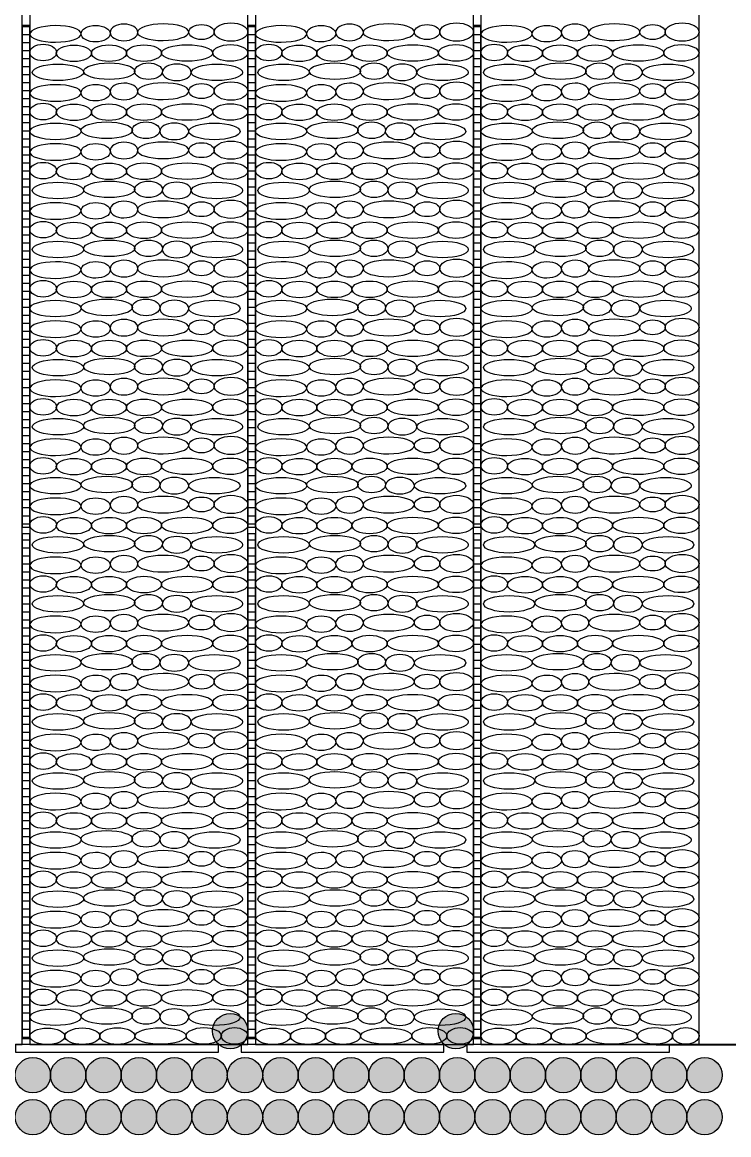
# Model space of a CAD drawing. Header units: inches. Extents: x 523 to 1492, y 69 to 539.
# Drawn here: x 644.3 to 649.89, y 267.58 to 276.39 of the extents above; entities that cross this region are included whole.
import ezdxf

# ---------------------------------------------------------------- set-up
doc = ezdxf.new("R2010")
doc.units = ezdxf.units.IN
doc.header["$MEASUREMENT"] = 0
doc.styles.get("Standard").update_dxf_attribs({"font": 'arial.ttf'})
doc.dimstyles.new('ISO-25', dxfattribs={"dimtxt": 2.5, "dimasz": 2.5, "dimexe": 1.25, "dimexo": 0, "dimtad": 1, "dimdec": 0, "dimtxsty": 'Standard', "dimcen": 2.5, "dimadec": 0, "dimazin": 0, "dimtfac": 1, "dimtdec": 0, "dimtmove": 0, "dimatfit": 3, "dimfxl": 0, "dimarcsym": 0})
pattern_1 = [(0, (44.6572, 0.01436), (1e-16, 0.3175), [])]
pattern_2 = [(0, (53.58904, 0.01436), (1e-16, 0.3175), [])]
pattern_3 = [(0, (62.52087, 0.01436), (1e-16, 0.3175), [])]

# ---------------------------------------------------------------- blocks, each defined once
blk = doc.blocks.new('S - 140')
at = {"linetype": 'ByBlock', "lineweight": 15}
h = blk.add_hatch(color=7, dxfattribs=at)
edge = h.paths.add_edge_path()
edge.add_arc((1417, -1396.7), 70, 0, 360)
at = {"color": 7, "linetype": 'ByBlock', "lineweight": 15}
blk.add_circle((1417, -1396.7), 70, dxfattribs=at)
blk = doc.blocks.new('Бут.полосы')
at = {"linetype": 'ByBlock', "lineweight": 15}
h = blk.add_hatch(dxfattribs=at)
h.set_pattern_fill('ANSI31', color=22, scale=0.1, angle=315, style=0)
h.set_pattern_definition(pattern_1)
h.paths.add_polyline_path([(1999.92, -4735.691), (1999.62, -4735.691), (1999.62, -4755.546), (1999.92, -4755.546)])
h = blk.add_hatch(dxfattribs=at)
h.set_pattern_fill('ANSI31', color=22, scale=0.1, angle=315, style=0)
h.set_pattern_definition(pattern_2)
h.paths.add_polyline_path([(2008.852, -4735.691), (2008.552, -4735.691), (2008.552, -4755.546), (2008.852, -4755.546)])
h = blk.add_hatch(dxfattribs=at)
h.set_pattern_fill('ANSI31', color=22, scale=0.1, angle=315, style=0)
h.set_pattern_definition(pattern_3)
h.paths.add_polyline_path([(2017.784, -4735.691), (2017.484, -4735.691), (2017.484, -4755.546), (2017.784, -4755.546)])
h = blk.add_hatch(dxfattribs=at)
h.set_pattern_fill('ANSI31', color=22, scale=0.1, angle=315, style=0)
h.set_pattern_definition(pattern_1)
h.paths.add_polyline_path([(1999.92, -4755.806), (1999.62, -4755.806), (1999.62, -4775.784), (1999.92, -4775.784)])
h = blk.add_hatch(dxfattribs=at)
h.set_pattern_fill('ANSI31', color=22, scale=0.1, angle=315, style=0)
h.set_pattern_definition(pattern_2)
h.paths.add_polyline_path([(2008.852, -4755.806), (2008.552, -4755.806), (2008.552, -4775.784), (2008.852, -4775.784)])
h = blk.add_hatch(dxfattribs=at)
h.set_pattern_fill('ANSI31', color=22, scale=0.1, angle=315, style=0)
h.set_pattern_definition(pattern_3)
h.paths.add_polyline_path([(2017.784, -4755.806), (2017.484, -4755.806), (2017.484, -4775.784), (2017.784, -4775.784)])
at = {"color": 7, "linetype": 'ByBlock', "lineweight": 15}
for points in [[(1990.988, -4776.027), (1999.62, -4776.027), (1999.62, -4691.934), (1990.988, -4691.934)], [(1999.92, -4776.027), (2008.552, -4776.027), (2008.552, -4691.934), (1999.92, -4691.934)], [(2008.852, -4776.027), (2017.484, -4776.027), (2017.484, -4691.934), (2008.852, -4691.934)], [(2017.784, -4776.027), (2026.416, -4776.027), (2026.416, -4691.934), (2017.784, -4691.934)]]:
    blk.add_lwpolyline(points, close=True, dxfattribs=at)
at = {"color": 22, "linetype": 'ByBlock', "lineweight": 15}
for points in [[(1999.92, -4735.691), (1999.62, -4735.691), (1999.62, -4755.546), (1999.92, -4755.546)], [(2008.852, -4735.691), (2008.552, -4735.691), (2008.552, -4755.546), (2008.852, -4755.546)], [(2017.784, -4735.691), (2017.484, -4735.691), (2017.484, -4755.546), (2017.784, -4755.546)], [(1999.92, -4755.806), (1999.62, -4755.806), (1999.62, -4775.784), (1999.92, -4775.784)], [(2008.852, -4755.806), (2008.552, -4755.806), (2008.552, -4775.784), (2008.852, -4775.784)], [(2017.784, -4755.806), (2017.484, -4755.806), (2017.484, -4775.784), (2017.784, -4775.784)], [(2007.385, -4776.327), (2007.385, -4776.027), (1999.358, -4776.027), (1999.358, -4776.327)], [(2016.317, -4776.327), (2016.317, -4776.027), (2008.29, -4776.027), (2008.29, -4776.327)], [(2025.249, -4776.327), (2025.249, -4776.027), (2017.221, -4776.027), (2017.221, -4776.327)]]:
    blk.add_lwpolyline(points, close=True, dxfattribs=at)
at = {"color": 253, "linetype": 'ByBlock', "lineweight": 15, "extrusion": (0, 0, -1)}
for centre, major_axis, ratio in [((2000.936, -4736.021), (-1.016, -0.005), 0.322367), ((2003.646, -4735.962), (-0.549, -0.003), 0.596748), ((2005.198, -4735.954), (-1.016, -0.005), 0.322367), ((2009.868, -4736.021), (-1.016, -0.005), 0.322367), ((2012.578, -4735.962), (-0.549, -0.003), 0.596748), ((2014.13, -4735.954), (-1.016, -0.005), 0.322367), ((2018.8, -4736.021), (-1.016, -0.005), 0.322367), ((2021.51, -4735.962), (-0.549, -0.003), 0.596748), ((2023.062, -4735.954), (-1.016, -0.005), 0.322367), ((2005.738, -4737.543), (-0.575, 0), 0.569135), ((2014.67, -4737.543), (-0.575, 0), 0.569135), ((2023.602, -4737.543), (-0.575, 0), 0.569135), ((2005.198, -4738.29), (-1.016, -0.005), 0.322367), ((2014.13, -4738.29), (-1.016, -0.005), 0.322367), ((2023.062, -4738.29), (-1.016, -0.005), 0.322367), ((2000.936, -4738.358), (-1.016, -0.005), 0.322367), ((2003.646, -4738.298), (-0.549, -0.003), 0.596748), ((2009.868, -4738.358), (-1.016, -0.005), 0.322367), ((2012.578, -4738.298), (-0.549, -0.003), 0.596748), ((2018.8, -4738.358), (-1.016, -0.005), 0.322367), ((2021.51, -4738.298), (-0.549, -0.003), 0.596748), ((2005.639, -4739.88), (-0.575, 0), 0.569135), ((2014.571, -4739.88), (-0.575, 0), 0.569135), ((2023.503, -4739.88), (-0.575, 0), 0.569135), ((2000.936, -4740.697), (-1.016, -0.005), 0.322367), ((2003.646, -4740.637), (-0.549, -0.003), 0.596748), ((2005.198, -4740.629), (-1.016, -0.005), 0.322367), ((2009.868, -4740.697), (-1.016, -0.005), 0.322367), ((2012.578, -4740.637), (-0.549, -0.003), 0.596748), ((2014.13, -4740.629), (-1.016, -0.005), 0.322367), ((2018.8, -4740.697), (-1.016, -0.005), 0.322367), ((2021.51, -4740.637), (-0.549, -0.003), 0.596748), ((2023.062, -4740.629), (-1.016, -0.005), 0.322367), ((2005.738, -4742.219), (-0.575, 0), 0.569135), ((2014.67, -4742.219), (-0.575, 0), 0.569135), ((2023.602, -4742.219), (-0.575, 0), 0.569135), ((2000.936, -4743.033), (-1.016, -0.005), 0.322367), ((2003.646, -4742.974), (-0.549, -0.003), 0.596748), ((2005.198, -4742.966), (-1.016, -0.005), 0.322367), ((2009.868, -4743.033), (-1.016, -0.005), 0.322367), ((2012.578, -4742.974), (-0.549, -0.003), 0.596748), ((2014.13, -4742.966), (-1.016, -0.005), 0.322367), ((2018.8, -4743.033), (-1.016, -0.005), 0.322367), ((2021.51, -4742.974), (-0.549, -0.003), 0.596748), ((2023.062, -4742.966), (-1.016, -0.005), 0.322367), ((2005.738, -4744.556), (-0.575, 0), 0.569135), ((2014.67, -4744.556), (-0.575, 0), 0.569135), ((2023.602, -4744.556), (-0.575, 0), 0.569135), ((2003.646, -4745.311), (-0.549, -0.003), 0.596748), ((2005.198, -4745.303), (-1.016, -0.005), 0.322367), ((2012.578, -4745.311), (-0.549, -0.003), 0.596748), ((2014.13, -4745.303), (-1.016, -0.005), 0.322367), ((2021.51, -4745.311), (-0.549, -0.003), 0.596748), ((2023.062, -4745.303), (-1.016, -0.005), 0.322367), ((2000.936, -4745.37), (-1.016, -0.005), 0.322367), ((2009.868, -4745.37), (-1.016, -0.005), 0.322367), ((2018.8, -4745.37), (-1.016, -0.005), 0.322367), ((2005.639, -4746.892), (-0.575, 0), 0.569135), ((2014.571, -4746.892), (-0.575, 0), 0.569135), ((2023.503, -4746.892), (-0.575, 0), 0.569135), ((2000.936, -4747.709), (-1.016, -0.005), 0.322367), ((2003.646, -4747.65), (-0.549, -0.003), 0.596748), ((2005.198, -4747.642), (-1.016, -0.005), 0.322367), ((2009.868, -4747.709), (-1.016, -0.005), 0.322367), ((2012.578, -4747.65), (-0.549, -0.003), 0.596748), ((2014.13, -4747.642), (-1.016, -0.005), 0.322367), ((2018.8, -4747.709), (-1.016, -0.005), 0.322367), ((2021.51, -4747.65), (-0.549, -0.003), 0.596748), ((2023.062, -4747.642), (-1.016, -0.005), 0.322367), ((2005.738, -4749.231), (-0.575, 0), 0.569135), ((2014.67, -4749.231), (-0.575, 0), 0.569135), ((2023.602, -4749.231), (-0.575, 0), 0.569135), ((2000.936, -4750.046), (-1.016, -0.005), 0.322367), ((2003.646, -4749.986), (-0.549, -0.003), 0.596748), ((2005.198, -4749.978), (-1.016, -0.005), 0.322367), ((2009.868, -4750.046), (-1.016, -0.005), 0.322367), ((2012.578, -4749.986), (-0.549, -0.003), 0.596748), ((2014.13, -4749.978), (-1.016, -0.005), 0.322367), ((2018.8, -4750.046), (-1.016, -0.005), 0.322367), ((2021.51, -4749.986), (-0.549, -0.003), 0.596748), ((2023.062, -4749.978), (-1.016, -0.005), 0.322367), ((2005.738, -4751.568), (-0.575, 0), 0.569135), ((2014.67, -4751.568), (-0.575, 0), 0.569135), ((2023.602, -4751.568), (-0.575, 0), 0.569135), ((2000.936, -4752.382), (-1.016, -0.005), 0.322367), ((2003.646, -4752.323), (-0.549, -0.003), 0.596748), ((2005.198, -4752.315), (-1.016, -0.005), 0.322367), ((2009.868, -4752.382), (-1.016, -0.005), 0.322367), ((2012.578, -4752.323), (-0.549, -0.003), 0.596748), ((2014.13, -4752.315), (-1.016, -0.005), 0.322367), ((2018.8, -4752.382), (-1.016, -0.005), 0.322367), ((2021.51, -4752.323), (-0.549, -0.003), 0.596748), ((2023.062, -4752.315), (-1.016, -0.005), 0.322367), ((2005.639, -4753.905), (-0.575, 0), 0.569135), ((2014.571, -4753.905), (-0.575, 0), 0.569135), ((2023.503, -4753.905), (-0.575, 0), 0.569135), ((2000.936, -4754.721), (-1.016, -0.005), 0.322367), ((2003.646, -4754.662), (-0.549, -0.003), 0.596748), ((2005.198, -4754.654), (-1.016, -0.005), 0.322367), ((2009.868, -4754.721), (-1.016, -0.005), 0.322367), ((2012.578, -4754.662), (-0.549, -0.003), 0.596748), ((2014.13, -4754.654), (-1.016, -0.005), 0.322367), ((2018.8, -4754.721), (-1.016, -0.005), 0.322367), ((2021.51, -4754.662), (-0.549, -0.003), 0.596748), ((2023.062, -4754.654), (-1.016, -0.005), 0.322367), ((2005.738, -4756.244), (-0.575, 0), 0.569135), ((2014.67, -4756.244), (-0.575, 0), 0.569135), ((2023.602, -4756.244), (-0.575, 0), 0.569135), ((2000.936, -4757.058), (-1.016, -0.005), 0.322367), ((2003.646, -4756.999), (-0.549, -0.003), 0.596748), ((2005.198, -4756.991), (-1.016, -0.005), 0.322367), ((2009.868, -4757.058), (-1.016, -0.005), 0.322367), ((2012.578, -4756.999), (-0.549, -0.003), 0.596748), ((2014.13, -4756.991), (-1.016, -0.005), 0.322367), ((2018.8, -4757.058), (-1.016, -0.005), 0.322367), ((2021.51, -4756.999), (-0.549, -0.003), 0.596748), ((2023.062, -4756.991), (-1.016, -0.005), 0.322367), ((2005.738, -4758.58), (-0.575, 0), 0.569135), ((2014.67, -4758.58), (-0.575, 0), 0.569135), ((2023.602, -4758.58), (-0.575, 0), 0.569135), ((2000.936, -4759.395), (-1.016, -0.005), 0.322367), ((2003.646, -4759.336), (-0.549, -0.003), 0.596748), ((2005.198, -4759.327), (-1.016, -0.005), 0.322367), ((2009.868, -4759.395), (-1.016, -0.005), 0.322367), ((2012.578, -4759.336), (-0.549, -0.003), 0.596748), ((2014.13, -4759.327), (-1.016, -0.005), 0.322367), ((2018.8, -4759.395), (-1.016, -0.005), 0.322367), ((2021.51, -4759.336), (-0.549, -0.003), 0.596748), ((2023.062, -4759.327), (-1.016, -0.005), 0.322367), ((2005.639, -4760.917), (-0.575, 0), 0.569135), ((2014.571, -4760.917), (-0.575, 0), 0.569135), ((2023.503, -4760.917), (-0.575, 0), 0.569135), ((2000.936, -4761.734), (-1.016, -0.005), 0.322367), ((2003.646, -4761.675), (-0.549, -0.003), 0.596748), ((2005.198, -4761.667), (-1.016, -0.005), 0.322367), ((2009.868, -4761.734), (-1.016, -0.005), 0.322367), ((2012.578, -4761.675), (-0.549, -0.003), 0.596748), ((2014.13, -4761.667), (-1.016, -0.005), 0.322367), ((2018.8, -4761.734), (-1.016, -0.005), 0.322367), ((2021.51, -4761.675), (-0.549, -0.003), 0.596748), ((2023.062, -4761.667), (-1.016, -0.005), 0.322367), ((2005.738, -4763.256), (-0.575, 0), 0.569135), ((2014.67, -4763.256), (-0.575, 0), 0.569135), ((2023.602, -4763.256), (-0.575, 0), 0.569135), ((2000.936, -4764.071), (-1.016, -0.005), 0.322367), ((2003.646, -4764.011), (-0.549, -0.003), 0.596748), ((2005.198, -4764.003), (-1.016, -0.005), 0.322367), ((2009.868, -4764.071), (-1.016, -0.005), 0.322367), ((2012.578, -4764.011), (-0.549, -0.003), 0.596748), ((2014.13, -4764.003), (-1.016, -0.005), 0.322367), ((2018.8, -4764.071), (-1.016, -0.005), 0.322367), ((2021.51, -4764.011), (-0.549, -0.003), 0.596748), ((2023.062, -4764.003), (-1.016, -0.005), 0.322367), ((2005.738, -4765.593), (-0.575, 0), 0.569135), ((2014.67, -4765.593), (-0.575, 0), 0.569135), ((2023.602, -4765.593), (-0.575, 0), 0.569135), ((2000.936, -4766.407), (-1.016, -0.005), 0.322367), ((2003.646, -4766.348), (-0.549, -0.003), 0.596748), ((2005.198, -4766.34), (-1.016, -0.005), 0.322367), ((2009.868, -4766.407), (-1.016, -0.005), 0.322367), ((2012.578, -4766.348), (-0.549, -0.003), 0.596748), ((2014.13, -4766.34), (-1.016, -0.005), 0.322367), ((2018.8, -4766.407), (-1.016, -0.005), 0.322367), ((2021.51, -4766.348), (-0.549, -0.003), 0.596748), ((2023.062, -4766.34), (-1.016, -0.005), 0.322367), ((2005.639, -4767.929), (-0.575, 0), 0.569135), ((2014.571, -4767.929), (-0.575, 0), 0.569135), ((2023.503, -4767.929), (-0.575, 0), 0.569135), ((2005.198, -4768.679), (-1.016, -0.005), 0.322367), ((2014.13, -4768.679), (-1.016, -0.005), 0.322367), ((2023.062, -4768.679), (-1.016, -0.005), 0.322367), ((2000.936, -4768.746), (-1.016, -0.005), 0.322367), ((2003.646, -4768.687), (-0.549, -0.003), 0.596748), ((2009.868, -4768.746), (-1.016, -0.005), 0.322367), ((2012.578, -4768.687), (-0.549, -0.003), 0.596748), ((2018.8, -4768.746), (-1.016, -0.005), 0.322367), ((2021.51, -4768.687), (-0.549, -0.003), 0.596748), ((2005.738, -4770.269), (-0.575, 0), 0.569135), ((2014.67, -4770.269), (-0.575, 0), 0.569135), ((2023.602, -4770.269), (-0.575, 0), 0.569135), ((2000.936, -4771.083), (-1.016, -0.005), 0.322367), ((2003.646, -4771.024), (-0.549, -0.003), 0.596748), ((2005.198, -4771.016), (-1.016, -0.005), 0.322367), ((2009.868, -4771.083), (-1.016, -0.005), 0.322367), ((2012.578, -4771.024), (-0.549, -0.003), 0.596748), ((2014.13, -4771.016), (-1.016, -0.005), 0.322367), ((2018.8, -4771.083), (-1.016, -0.005), 0.322367), ((2021.51, -4771.024), (-0.549, -0.003), 0.596748), ((2023.062, -4771.016), (-1.016, -0.005), 0.322367), ((2005.738, -4772.605), (-0.575, 0), 0.569135), ((2014.67, -4772.605), (-0.575, 0), 0.569135), ((2023.602, -4772.605), (-0.575, 0), 0.569135), ((2000.936, -4773.42), (-1.016, -0.005), 0.322367), ((2003.646, -4773.36), (-0.549, -0.003), 0.596748), ((2005.198, -4773.352), (-1.016, -0.005), 0.322367), ((2009.868, -4773.42), (-1.016, -0.005), 0.322367), ((2012.578, -4773.36), (-0.549, -0.003), 0.596748), ((2014.13, -4773.352), (-1.016, -0.005), 0.322367), ((2018.8, -4773.42), (-1.016, -0.005), 0.322367), ((2021.51, -4773.36), (-0.549, -0.003), 0.596748), ((2023.062, -4773.352), (-1.016, -0.005), 0.322367), ((2005.639, -4774.942), (-0.575, 0), 0.569135), ((2014.571, -4774.942), (-0.575, 0), 0.569135), ((2023.503, -4774.942), (-0.575, 0), 0.569135)]:
    blk.add_ellipse(centre, major_axis=major_axis, ratio=ratio, dxfattribs=at)
at = {"color": 253, "linetype": 'ByBlock', "lineweight": 15}
for centre, major_axis, ratio in [((2002.527, -4736.013), (0.575, 0.003), 0.569135), ((2006.716, -4735.948), (-0.502, 0), 0.586261), ((2007.885, -4735.948), (-0.667, 0), 0.543772), ((2011.459, -4736.013), (0.575, 0.003), 0.569135), ((2015.648, -4735.948), (-0.502, 0), 0.586261), ((2016.817, -4735.948), (-0.667, 0), 0.543772), ((2020.391, -4736.013), (0.575, 0.003), 0.569135), ((2024.58, -4735.948), (-0.502, 0), 0.586261), ((2025.749, -4735.948), (-0.667, 0), 0.543772), ((2000.448, -4736.757), (-0.525, 0), 0.625314), ((2001.663, -4736.789), (0.694, 0), 0.47197), ((2003.051, -4736.785), (0.694, 0), 0.47197), ((2004.438, -4736.781), (0.694, 0), 0.47197), ((2006.148, -4736.778), (1.016, 0), 0.322367), ((2007.858, -4736.774), (0.694, 0), 0.47197), ((2009.379, -4736.757), (-0.525, 0), 0.625314), ((2010.595, -4736.789), (0.694, 0), 0.47197), ((2011.982, -4736.785), (0.694, 0), 0.47197), ((2013.37, -4736.781), (0.694, 0), 0.47197), ((2015.08, -4736.778), (1.016, 0), 0.322367), ((2016.79, -4736.774), (0.694, 0), 0.47197), ((2018.311, -4736.757), (-0.525, 0), 0.625314), ((2019.527, -4736.789), (0.694, 0), 0.47197), ((2020.914, -4736.785), (0.694, 0), 0.47197), ((2022.302, -4736.781), (0.694, 0), 0.47197), ((2024.012, -4736.778), (1.016, 0), 0.322367), ((2025.722, -4736.774), (0.694, 0), 0.47197), ((2001.035, -4737.543), (1.016, 0), 0.322367), ((2003.067, -4737.498), (1.016, 0), 0.322367), ((2004.619, -4737.498), (0.549, 0), 0.596748), ((2007.329, -4737.543), (1.016, 0), 0.322367), ((2009.967, -4737.543), (1.016, 0), 0.322367), ((2011.999, -4737.498), (1.016, 0), 0.322367), ((2013.55, -4737.498), (0.549, 0), 0.596748), ((2016.261, -4737.543), (1.016, 0), 0.322367), ((2018.899, -4737.543), (1.016, 0), 0.322367), ((2020.931, -4737.498), (1.016, 0), 0.322367), ((2022.482, -4737.498), (0.549, 0), 0.596748), ((2025.193, -4737.543), (1.016, 0), 0.322367), ((2007.885, -4738.284), (-0.667, 0), 0.543772), ((2016.817, -4738.284), (-0.667, 0), 0.543772), ((2025.749, -4738.284), (-0.667, 0), 0.543772), ((2002.527, -4738.349), (0.575, 0.003), 0.569135), ((2006.716, -4738.284), (-0.502, 0), 0.586261), ((2011.459, -4738.349), (0.575, 0.003), 0.569135), ((2015.648, -4738.284), (-0.502, 0), 0.586261), ((2020.391, -4738.349), (0.575, 0.003), 0.569135), ((2024.58, -4738.284), (-0.502, 0), 0.586261), ((2000.448, -4739.094), (-0.525, 0), 0.625314), ((2001.663, -4739.125), (0.694, 0), 0.47197), ((2003.051, -4739.121), (0.694, 0), 0.47197), ((2004.438, -4739.118), (0.694, 0), 0.47197), ((2006.148, -4739.114), (1.016, 0), 0.322367), ((2007.858, -4739.111), (0.694, 0), 0.47197), ((2009.379, -4739.094), (-0.525, 0), 0.625314), ((2010.595, -4739.125), (0.694, 0), 0.47197), ((2011.982, -4739.121), (0.694, 0), 0.47197), ((2013.37, -4739.118), (0.694, 0), 0.47197), ((2015.08, -4739.114), (1.016, 0), 0.322367), ((2016.79, -4739.111), (0.694, 0), 0.47197), ((2018.311, -4739.094), (-0.525, 0), 0.625314), ((2019.527, -4739.125), (0.694, 0), 0.47197), ((2020.914, -4739.121), (0.694, 0), 0.47197), ((2022.302, -4739.118), (0.694, 0), 0.47197), ((2024.012, -4739.114), (1.016, 0), 0.322367), ((2025.722, -4739.111), (0.694, 0), 0.47197), ((2000.936, -4739.88), (1.016, 0), 0.322367), ((2002.968, -4739.835), (1.016, 0), 0.322367), ((2004.52, -4739.835), (0.549, 0), 0.596748), ((2007.23, -4739.88), (1.016, 0), 0.322367), ((2009.868, -4739.88), (1.016, 0), 0.322367), ((2011.9, -4739.835), (1.016, 0), 0.322367), ((2013.452, -4739.835), (0.549, 0), 0.596748), ((2016.162, -4739.88), (1.016, 0), 0.322367), ((2018.8, -4739.88), (1.016, 0), 0.322367), ((2020.832, -4739.835), (1.016, 0), 0.322367), ((2022.384, -4739.835), (0.549, 0), 0.596748), ((2025.094, -4739.88), (1.016, 0), 0.322367), ((2002.527, -4740.688), (0.575, 0.003), 0.569135), ((2006.716, -4740.623), (-0.502, 0), 0.586261), ((2007.885, -4740.623), (-0.667, 0), 0.543772), ((2011.459, -4740.688), (0.575, 0.003), 0.569135), ((2015.648, -4740.623), (-0.502, 0), 0.586261), ((2016.817, -4740.623), (-0.667, 0), 0.543772), ((2020.391, -4740.688), (0.575, 0.003), 0.569135), ((2024.58, -4740.623), (-0.502, 0), 0.586261), ((2025.749, -4740.623), (-0.667, 0), 0.543772), ((2000.448, -4741.433), (-0.525, 0), 0.625314), ((2001.663, -4741.464), (0.694, 0), 0.47197), ((2003.051, -4741.461), (0.694, 0), 0.47197), ((2004.438, -4741.457), (0.694, 0), 0.47197), ((2006.148, -4741.454), (1.016, 0), 0.322367), ((2007.858, -4741.45), (0.694, 0), 0.47197), ((2009.379, -4741.433), (-0.525, 0), 0.625314), ((2010.595, -4741.464), (0.694, 0), 0.47197), ((2011.982, -4741.461), (0.694, 0), 0.47197), ((2013.37, -4741.457), (0.694, 0), 0.47197), ((2015.08, -4741.454), (1.016, 0), 0.322367), ((2016.79, -4741.45), (0.694, 0), 0.47197), ((2018.311, -4741.433), (-0.525, 0), 0.625314), ((2019.527, -4741.464), (0.694, 0), 0.47197), ((2020.914, -4741.461), (0.694, 0), 0.47197), ((2022.302, -4741.457), (0.694, 0), 0.47197), ((2024.012, -4741.454), (1.016, 0), 0.322367), ((2025.722, -4741.45), (0.694, 0), 0.47197), ((2001.035, -4742.219), (1.016, 0), 0.322367), ((2003.067, -4742.174), (1.016, 0), 0.322367), ((2004.619, -4742.174), (0.549, 0), 0.596748), ((2007.329, -4742.219), (1.016, 0), 0.322367), ((2009.967, -4742.219), (1.016, 0), 0.322367), ((2011.999, -4742.174), (1.016, 0), 0.322367), ((2013.55, -4742.174), (0.549, 0), 0.596748), ((2016.261, -4742.219), (1.016, 0), 0.322367), ((2018.899, -4742.219), (1.016, 0), 0.322367), ((2020.931, -4742.174), (1.016, 0), 0.322367), ((2022.482, -4742.174), (0.549, 0), 0.596748), ((2025.193, -4742.219), (1.016, 0), 0.322367), ((2002.527, -4743.025), (0.575, 0.003), 0.569135), ((2006.716, -4742.96), (-0.502, 0), 0.586261), ((2007.885, -4742.96), (-0.667, 0), 0.543772), ((2011.459, -4743.025), (0.575, 0.003), 0.569135), ((2015.648, -4742.96), (-0.502, 0), 0.586261), ((2016.817, -4742.96), (-0.667, 0), 0.543772), ((2020.391, -4743.025), (0.575, 0.003), 0.569135), ((2024.58, -4742.96), (-0.502, 0), 0.586261), ((2025.749, -4742.96), (-0.667, 0), 0.543772), ((2000.448, -4743.77), (-0.525, 0), 0.625314), ((2001.663, -4743.801), (0.694, 0), 0.47197), ((2003.051, -4743.797), (0.694, 0), 0.47197), ((2004.438, -4743.793), (0.694, 0), 0.47197), ((2006.148, -4743.79), (1.016, 0), 0.322367), ((2007.858, -4743.787), (0.694, 0), 0.47197), ((2009.379, -4743.77), (-0.525, 0), 0.625314), ((2010.595, -4743.801), (0.694, 0), 0.47197), ((2011.982, -4743.797), (0.694, 0), 0.47197), ((2013.37, -4743.793), (0.694, 0), 0.47197), ((2015.08, -4743.79), (1.016, 0), 0.322367), ((2016.79, -4743.787), (0.694, 0), 0.47197), ((2018.311, -4743.77), (-0.525, 0), 0.625314), ((2019.527, -4743.801), (0.694, 0), 0.47197), ((2020.914, -4743.797), (0.694, 0), 0.47197), ((2022.302, -4743.793), (0.694, 0), 0.47197), ((2024.012, -4743.79), (1.016, 0), 0.322367), ((2025.722, -4743.787), (0.694, 0), 0.47197), ((2001.035, -4744.556), (1.016, 0), 0.322367), ((2003.067, -4744.51), (1.016, 0), 0.322367), ((2004.619, -4744.51), (0.549, 0), 0.596748), ((2007.329, -4744.556), (1.016, 0), 0.322367), ((2009.967, -4744.556), (1.016, 0), 0.322367), ((2011.999, -4744.51), (1.016, 0), 0.322367), ((2013.55, -4744.51), (0.549, 0), 0.596748), ((2016.261, -4744.556), (1.016, 0), 0.322367), ((2018.899, -4744.556), (1.016, 0), 0.322367), ((2020.931, -4744.51), (1.016, 0), 0.322367), ((2022.482, -4744.51), (0.549, 0), 0.596748), ((2025.193, -4744.556), (1.016, 0), 0.322367), ((2006.716, -4745.297), (-0.502, 0), 0.586261), ((2007.885, -4745.297), (-0.667, 0), 0.543772), ((2015.648, -4745.297), (-0.502, 0), 0.586261), ((2016.817, -4745.297), (-0.667, 0), 0.543772), ((2024.58, -4745.297), (-0.502, 0), 0.586261), ((2025.749, -4745.297), (-0.667, 0), 0.543772), ((2002.527, -4745.362), (0.575, 0.003), 0.569135), ((2011.459, -4745.362), (0.575, 0.003), 0.569135), ((2020.391, -4745.362), (0.575, 0.003), 0.569135), ((2000.448, -4746.107), (-0.525, 0), 0.625314), ((2001.663, -4746.138), (0.694, 0), 0.47197), ((2003.051, -4746.134), (0.694, 0), 0.47197), ((2004.438, -4746.13), (0.694, 0), 0.47197), ((2006.148, -4746.127), (1.016, 0), 0.322367), ((2007.858, -4746.123), (0.694, 0), 0.47197), ((2009.379, -4746.107), (-0.525, 0), 0.625314), ((2010.595, -4746.138), (0.694, 0), 0.47197), ((2011.982, -4746.134), (0.694, 0), 0.47197), ((2013.37, -4746.13), (0.694, 0), 0.47197), ((2015.08, -4746.127), (1.016, 0), 0.322367), ((2016.79, -4746.123), (0.694, 0), 0.47197), ((2018.311, -4746.107), (-0.525, 0), 0.625314), ((2019.527, -4746.138), (0.694, 0), 0.47197), ((2020.914, -4746.134), (0.694, 0), 0.47197), ((2022.302, -4746.13), (0.694, 0), 0.47197), ((2024.012, -4746.127), (1.016, 0), 0.322367), ((2025.722, -4746.123), (0.694, 0), 0.47197), ((2000.936, -4746.892), (1.016, 0), 0.322367), ((2002.968, -4746.847), (1.016, 0), 0.322367), ((2004.52, -4746.847), (0.549, 0), 0.596748), ((2007.23, -4746.892), (1.016, 0), 0.322367), ((2009.868, -4746.892), (1.016, 0), 0.322367), ((2011.9, -4746.847), (1.016, 0), 0.322367), ((2013.452, -4746.847), (0.549, 0), 0.596748), ((2016.162, -4746.892), (1.016, 0), 0.322367), ((2018.8, -4746.892), (1.016, 0), 0.322367), ((2020.832, -4746.847), (1.016, 0), 0.322367), ((2022.384, -4746.847), (0.549, 0), 0.596748), ((2025.094, -4746.892), (1.016, 0), 0.322367), ((2002.527, -4747.701), (0.575, 0.003), 0.569135), ((2006.716, -4747.636), (-0.502, 0), 0.586261), ((2007.885, -4747.636), (-0.667, 0), 0.543772), ((2011.459, -4747.701), (0.575, 0.003), 0.569135), ((2015.648, -4747.636), (-0.502, 0), 0.586261), ((2016.817, -4747.636), (-0.667, 0), 0.543772), ((2020.391, -4747.701), (0.575, 0.003), 0.569135), ((2024.58, -4747.636), (-0.502, 0), 0.586261), ((2025.749, -4747.636), (-0.667, 0), 0.543772), ((2000.448, -4748.446), (-0.525, 0), 0.625314), ((2001.663, -4748.477), (0.694, 0), 0.47197), ((2003.051, -4748.473), (0.694, 0), 0.47197), ((2004.438, -4748.469), (0.694, 0), 0.47197), ((2006.148, -4748.466), (1.016, 0), 0.322367), ((2007.858, -4748.462), (0.694, 0), 0.47197), ((2009.379, -4748.446), (-0.525, 0), 0.625314), ((2010.595, -4748.477), (0.694, 0), 0.47197), ((2011.982, -4748.473), (0.694, 0), 0.47197), ((2013.37, -4748.469), (0.694, 0), 0.47197), ((2015.08, -4748.466), (1.016, 0), 0.322367), ((2016.79, -4748.462), (0.694, 0), 0.47197), ((2018.311, -4748.446), (-0.525, 0), 0.625314), ((2019.527, -4748.477), (0.694, 0), 0.47197), ((2020.914, -4748.473), (0.694, 0), 0.47197), ((2022.302, -4748.469), (0.694, 0), 0.47197), ((2024.012, -4748.466), (1.016, 0), 0.322367), ((2025.722, -4748.462), (0.694, 0), 0.47197), ((2001.035, -4749.231), (1.016, 0), 0.322367), ((2003.067, -4749.186), (1.016, 0), 0.322367), ((2004.619, -4749.186), (0.549, 0), 0.596748), ((2007.329, -4749.231), (1.016, 0), 0.322367), ((2009.967, -4749.231), (1.016, 0), 0.322367), ((2011.999, -4749.186), (1.016, 0), 0.322367), ((2013.55, -4749.186), (0.549, 0), 0.596748), ((2016.261, -4749.231), (1.016, 0), 0.322367), ((2018.899, -4749.231), (1.016, 0), 0.322367), ((2020.931, -4749.186), (1.016, 0), 0.322367), ((2022.482, -4749.186), (0.549, 0), 0.596748), ((2025.193, -4749.231), (1.016, 0), 0.322367), ((2002.527, -4750.037), (0.575, 0.003), 0.569135), ((2006.716, -4749.972), (-0.502, 0), 0.586261), ((2007.885, -4749.972), (-0.667, 0), 0.543772), ((2011.459, -4750.037), (0.575, 0.003), 0.569135), ((2015.648, -4749.972), (-0.502, 0), 0.586261), ((2016.817, -4749.972), (-0.667, 0), 0.543772), ((2020.391, -4750.037), (0.575, 0.003), 0.569135), ((2024.58, -4749.972), (-0.502, 0), 0.586261), ((2025.749, -4749.972), (-0.667, 0), 0.543772), ((2000.448, -4750.782), (-0.525, 0), 0.625314), ((2001.663, -4750.813), (0.694, 0), 0.47197), ((2003.051, -4750.81), (0.694, 0), 0.47197), ((2004.438, -4750.806), (0.694, 0), 0.47197), ((2006.148, -4750.803), (1.016, 0), 0.322367), ((2007.858, -4750.799), (0.694, 0), 0.47197), ((2009.379, -4750.782), (-0.525, 0), 0.625314), ((2010.595, -4750.813), (0.694, 0), 0.47197), ((2011.982, -4750.81), (0.694, 0), 0.47197), ((2013.37, -4750.806), (0.694, 0), 0.47197), ((2015.08, -4750.803), (1.016, 0), 0.322367), ((2016.79, -4750.799), (0.694, 0), 0.47197), ((2018.311, -4750.782), (-0.525, 0), 0.625314), ((2019.527, -4750.813), (0.694, 0), 0.47197), ((2020.914, -4750.81), (0.694, 0), 0.47197), ((2022.302, -4750.806), (0.694, 0), 0.47197), ((2024.012, -4750.803), (1.016, 0), 0.322367), ((2025.722, -4750.799), (0.694, 0), 0.47197), ((2001.035, -4751.568), (1.016, 0), 0.322367), ((2003.067, -4751.523), (1.016, 0), 0.322367), ((2004.619, -4751.523), (0.549, 0), 0.596748), ((2007.329, -4751.568), (1.016, 0), 0.322367), ((2009.967, -4751.568), (1.016, 0), 0.322367), ((2011.999, -4751.523), (1.016, 0), 0.322367), ((2013.55, -4751.523), (0.549, 0), 0.596748), ((2016.261, -4751.568), (1.016, 0), 0.322367), ((2018.899, -4751.568), (1.016, 0), 0.322367), ((2020.931, -4751.523), (1.016, 0), 0.322367), ((2022.482, -4751.523), (0.549, 0), 0.596748), ((2025.193, -4751.568), (1.016, 0), 0.322367), ((2002.527, -4752.374), (0.575, 0.003), 0.569135), ((2006.716, -4752.309), (-0.502, 0), 0.586261), ((2007.885, -4752.309), (-0.667, 0), 0.543772), ((2011.459, -4752.374), (0.575, 0.003), 0.569135), ((2015.648, -4752.309), (-0.502, 0), 0.586261), ((2016.817, -4752.309), (-0.667, 0), 0.543772), ((2020.391, -4752.374), (0.575, 0.003), 0.569135), ((2024.58, -4752.309), (-0.502, 0), 0.586261), ((2025.749, -4752.309), (-0.667, 0), 0.543772), ((2000.448, -4753.119), (-0.525, 0), 0.625314), ((2001.663, -4753.15), (0.694, 0), 0.47197), ((2003.051, -4753.146), (0.694, 0), 0.47197), ((2004.438, -4753.142), (0.694, 0), 0.47197), ((2006.148, -4753.139), (1.016, 0), 0.322367), ((2007.858, -4753.136), (0.694, 0), 0.47197), ((2009.379, -4753.119), (-0.525, 0), 0.625314), ((2010.595, -4753.15), (0.694, 0), 0.47197), ((2011.982, -4753.146), (0.694, 0), 0.47197), ((2013.37, -4753.142), (0.694, 0), 0.47197), ((2015.08, -4753.139), (1.016, 0), 0.322367), ((2016.79, -4753.136), (0.694, 0), 0.47197), ((2018.311, -4753.119), (-0.525, 0), 0.625314), ((2019.527, -4753.15), (0.694, 0), 0.47197), ((2020.914, -4753.146), (0.694, 0), 0.47197), ((2022.302, -4753.142), (0.694, 0), 0.47197), ((2024.012, -4753.139), (1.016, 0), 0.322367), ((2025.722, -4753.136), (0.694, 0), 0.47197), ((2000.936, -4753.905), (1.016, 0), 0.322367), ((2002.968, -4753.859), (1.016, 0), 0.322367), ((2004.52, -4753.859), (0.549, 0), 0.596748), ((2007.23, -4753.905), (1.016, 0), 0.322367), ((2009.868, -4753.905), (1.016, 0), 0.322367), ((2011.9, -4753.859), (1.016, 0), 0.322367), ((2013.452, -4753.859), (0.549, 0), 0.596748), ((2016.162, -4753.905), (1.016, 0), 0.322367), ((2018.8, -4753.905), (1.016, 0), 0.322367), ((2020.832, -4753.859), (1.016, 0), 0.322367), ((2022.384, -4753.859), (0.549, 0), 0.596748), ((2025.094, -4753.905), (1.016, 0), 0.322367), ((2002.527, -4754.713), (0.575, 0.003), 0.569135), ((2006.716, -4754.648), (-0.502, 0), 0.586261), ((2007.885, -4754.648), (-0.667, 0), 0.543772), ((2011.459, -4754.713), (0.575, 0.003), 0.569135), ((2015.648, -4754.648), (-0.502, 0), 0.586261), ((2016.817, -4754.648), (-0.667, 0), 0.543772), ((2020.391, -4754.713), (0.575, 0.003), 0.569135), ((2024.58, -4754.648), (-0.502, 0), 0.586261), ((2025.749, -4754.648), (-0.667, 0), 0.543772), ((2000.448, -4755.458), (-0.525, 0), 0.625314), ((2009.379, -4755.458), (-0.525, 0), 0.625314), ((2018.311, -4755.458), (-0.525, 0), 0.625314), ((2001.663, -4755.489), (0.694, 0), 0.47197), ((2003.051, -4755.485), (0.694, 0), 0.47197), ((2004.438, -4755.482), (0.694, 0), 0.47197), ((2006.148, -4755.478), (1.016, 0), 0.322367), ((2007.858, -4755.475), (0.694, 0), 0.47197), ((2010.595, -4755.489), (0.694, 0), 0.47197), ((2011.982, -4755.485), (0.694, 0), 0.47197), ((2013.37, -4755.482), (0.694, 0), 0.47197), ((2015.08, -4755.478), (1.016, 0), 0.322367), ((2016.79, -4755.475), (0.694, 0), 0.47197), ((2019.527, -4755.489), (0.694, 0), 0.47197), ((2020.914, -4755.485), (0.694, 0), 0.47197), ((2022.302, -4755.482), (0.694, 0), 0.47197), ((2024.012, -4755.478), (1.016, 0), 0.322367), ((2025.722, -4755.475), (0.694, 0), 0.47197), ((2001.035, -4756.244), (1.016, 0), 0.322367), ((2003.067, -4756.199), (1.016, 0), 0.322367), ((2004.619, -4756.199), (0.549, 0), 0.596748), ((2007.329, -4756.244), (1.016, 0), 0.322367), ((2009.967, -4756.244), (1.016, 0), 0.322367), ((2011.999, -4756.199), (1.016, 0), 0.322367), ((2013.55, -4756.199), (0.549, 0), 0.596748), ((2016.261, -4756.244), (1.016, 0), 0.322367), ((2018.899, -4756.244), (1.016, 0), 0.322367), ((2020.931, -4756.199), (1.016, 0), 0.322367), ((2022.482, -4756.199), (0.549, 0), 0.596748), ((2025.193, -4756.244), (1.016, 0), 0.322367), ((2002.527, -4757.05), (0.575, 0.003), 0.569135), ((2006.716, -4756.985), (-0.502, 0), 0.586261), ((2007.885, -4756.985), (-0.667, 0), 0.543772), ((2011.459, -4757.05), (0.575, 0.003), 0.569135), ((2015.648, -4756.985), (-0.502, 0), 0.586261), ((2016.817, -4756.985), (-0.667, 0), 0.543772), ((2020.391, -4757.05), (0.575, 0.003), 0.569135), ((2024.58, -4756.985), (-0.502, 0), 0.586261), ((2025.749, -4756.985), (-0.667, 0), 0.543772), ((2000.448, -4757.795), (-0.525, 0), 0.625314), ((2001.663, -4757.826), (0.694, 0), 0.47197), ((2003.051, -4757.822), (0.694, 0), 0.47197), ((2004.438, -4757.818), (0.694, 0), 0.47197), ((2006.148, -4757.815), (1.016, 0), 0.322367), ((2007.858, -4757.811), (0.694, 0), 0.47197), ((2009.379, -4757.795), (-0.525, 0), 0.625314), ((2010.595, -4757.826), (0.694, 0), 0.47197), ((2011.982, -4757.822), (0.694, 0), 0.47197), ((2013.37, -4757.818), (0.694, 0), 0.47197), ((2015.08, -4757.815), (1.016, 0), 0.322367), ((2016.79, -4757.811), (0.694, 0), 0.47197), ((2018.311, -4757.795), (-0.525, 0), 0.625314), ((2019.527, -4757.826), (0.694, 0), 0.47197), ((2020.914, -4757.822), (0.694, 0), 0.47197), ((2022.302, -4757.818), (0.694, 0), 0.47197), ((2024.012, -4757.815), (1.016, 0), 0.322367), ((2025.722, -4757.811), (0.694, 0), 0.47197), ((2003.067, -4758.535), (1.016, 0), 0.322367), ((2004.619, -4758.535), (0.549, 0), 0.596748), ((2011.999, -4758.535), (1.016, 0), 0.322367), ((2013.55, -4758.535), (0.549, 0), 0.596748), ((2020.931, -4758.535), (1.016, 0), 0.322367), ((2022.482, -4758.535), (0.549, 0), 0.596748), ((2001.035, -4758.58), (1.016, 0), 0.322367), ((2007.329, -4758.58), (1.016, 0), 0.322367), ((2009.967, -4758.58), (1.016, 0), 0.322367), ((2016.261, -4758.58), (1.016, 0), 0.322367), ((2018.899, -4758.58), (1.016, 0), 0.322367), ((2025.193, -4758.58), (1.016, 0), 0.322367), ((2002.527, -4759.387), (0.575, 0.003), 0.569135), ((2006.716, -4759.321), (-0.502, 0), 0.586261), ((2007.885, -4759.321), (-0.667, 0), 0.543772), ((2011.459, -4759.387), (0.575, 0.003), 0.569135), ((2015.648, -4759.321), (-0.502, 0), 0.586261), ((2016.817, -4759.321), (-0.667, 0), 0.543772), ((2020.391, -4759.387), (0.575, 0.003), 0.569135), ((2024.58, -4759.321), (-0.502, 0), 0.586261), ((2025.749, -4759.321), (-0.667, 0), 0.543772), ((2000.448, -4760.131), (-0.525, 0), 0.625314), ((2001.663, -4760.162), (0.694, 0), 0.47197), ((2003.051, -4760.159), (0.694, 0), 0.47197), ((2004.438, -4760.155), (0.694, 0), 0.47197), ((2006.148, -4760.152), (1.016, 0), 0.322367), ((2007.858, -4760.148), (0.694, 0), 0.47197), ((2009.379, -4760.131), (-0.525, 0), 0.625314), ((2010.595, -4760.162), (0.694, 0), 0.47197), ((2011.982, -4760.159), (0.694, 0), 0.47197), ((2013.37, -4760.155), (0.694, 0), 0.47197), ((2015.08, -4760.152), (1.016, 0), 0.322367), ((2016.79, -4760.148), (0.694, 0), 0.47197), ((2018.311, -4760.131), (-0.525, 0), 0.625314), ((2019.527, -4760.162), (0.694, 0), 0.47197), ((2020.914, -4760.159), (0.694, 0), 0.47197), ((2022.302, -4760.155), (0.694, 0), 0.47197), ((2024.012, -4760.152), (1.016, 0), 0.322367), ((2025.722, -4760.148), (0.694, 0), 0.47197), ((2000.936, -4760.917), (1.016, 0), 0.322367), ((2002.968, -4760.872), (1.016, 0), 0.322367), ((2004.52, -4760.872), (0.549, 0), 0.596748), ((2007.23, -4760.917), (1.016, 0), 0.322367), ((2009.868, -4760.917), (1.016, 0), 0.322367), ((2011.9, -4760.872), (1.016, 0), 0.322367), ((2013.452, -4760.872), (0.549, 0), 0.596748), ((2016.162, -4760.917), (1.016, 0), 0.322367), ((2018.8, -4760.917), (1.016, 0), 0.322367), ((2020.832, -4760.872), (1.016, 0), 0.322367), ((2022.384, -4760.872), (0.549, 0), 0.596748), ((2025.094, -4760.917), (1.016, 0), 0.322367), ((2007.885, -4761.661), (-0.667, 0), 0.543772), ((2016.817, -4761.661), (-0.667, 0), 0.543772), ((2025.749, -4761.661), (-0.667, 0), 0.543772), ((2002.527, -4761.726), (0.575, 0.003), 0.569135), ((2006.716, -4761.661), (-0.502, 0), 0.586261), ((2011.459, -4761.726), (0.575, 0.003), 0.569135), ((2015.648, -4761.661), (-0.502, 0), 0.586261), ((2020.391, -4761.726), (0.575, 0.003), 0.569135), ((2024.58, -4761.661), (-0.502, 0), 0.586261), ((2000.448, -4762.47), (-0.525, 0), 0.625314), ((2001.663, -4762.502), (0.694, 0), 0.47197), ((2003.051, -4762.498), (0.694, 0), 0.47197), ((2004.438, -4762.494), (0.694, 0), 0.47197), ((2006.148, -4762.491), (1.016, 0), 0.322367), ((2007.858, -4762.487), (0.694, 0), 0.47197), ((2009.379, -4762.47), (-0.525, 0), 0.625314), ((2010.595, -4762.502), (0.694, 0), 0.47197), ((2011.982, -4762.498), (0.694, 0), 0.47197), ((2013.37, -4762.494), (0.694, 0), 0.47197), ((2015.08, -4762.491), (1.016, 0), 0.322367), ((2016.79, -4762.487), (0.694, 0), 0.47197), ((2018.311, -4762.47), (-0.525, 0), 0.625314), ((2019.527, -4762.502), (0.694, 0), 0.47197), ((2020.914, -4762.498), (0.694, 0), 0.47197), ((2022.302, -4762.494), (0.694, 0), 0.47197), ((2024.012, -4762.491), (1.016, 0), 0.322367), ((2025.722, -4762.487), (0.694, 0), 0.47197), ((2001.035, -4763.256), (1.016, 0), 0.322367), ((2003.067, -4763.211), (1.016, 0), 0.322367), ((2004.619, -4763.211), (0.549, 0), 0.596748), ((2007.329, -4763.256), (1.016, 0), 0.322367), ((2009.967, -4763.256), (1.016, 0), 0.322367), ((2011.999, -4763.211), (1.016, 0), 0.322367), ((2013.55, -4763.211), (0.549, 0), 0.596748), ((2016.261, -4763.256), (1.016, 0), 0.322367), ((2018.899, -4763.256), (1.016, 0), 0.322367), ((2020.931, -4763.211), (1.016, 0), 0.322367), ((2022.482, -4763.211), (0.549, 0), 0.596748), ((2025.193, -4763.256), (1.016, 0), 0.322367), ((2002.527, -4764.062), (0.575, 0.003), 0.569135), ((2006.716, -4763.997), (-0.502, 0), 0.586261), ((2007.885, -4763.997), (-0.667, 0), 0.543772), ((2011.459, -4764.062), (0.575, 0.003), 0.569135), ((2015.648, -4763.997), (-0.502, 0), 0.586261), ((2016.817, -4763.997), (-0.667, 0), 0.543772), ((2020.391, -4764.062), (0.575, 0.003), 0.569135), ((2024.58, -4763.997), (-0.502, 0), 0.586261), ((2025.749, -4763.997), (-0.667, 0), 0.543772), ((2000.448, -4764.807), (-0.525, 0), 0.625314), ((2001.663, -4764.838), (0.694, 0), 0.47197), ((2003.051, -4764.834), (0.694, 0), 0.47197), ((2004.438, -4764.831), (0.694, 0), 0.47197), ((2006.148, -4764.828), (1.016, 0), 0.322367), ((2007.858, -4764.824), (0.694, 0), 0.47197), ((2009.379, -4764.807), (-0.525, 0), 0.625314), ((2010.595, -4764.838), (0.694, 0), 0.47197), ((2011.982, -4764.834), (0.694, 0), 0.47197), ((2013.37, -4764.831), (0.694, 0), 0.47197), ((2015.08, -4764.828), (1.016, 0), 0.322367), ((2016.79, -4764.824), (0.694, 0), 0.47197), ((2018.311, -4764.807), (-0.525, 0), 0.625314), ((2019.527, -4764.838), (0.694, 0), 0.47197), ((2020.914, -4764.834), (0.694, 0), 0.47197), ((2022.302, -4764.831), (0.694, 0), 0.47197), ((2024.012, -4764.828), (1.016, 0), 0.322367), ((2025.722, -4764.824), (0.694, 0), 0.47197), ((2001.035, -4765.593), (1.016, 0), 0.322367), ((2003.067, -4765.548), (1.016, 0), 0.322367), ((2004.619, -4765.548), (0.549, 0), 0.596748), ((2007.329, -4765.593), (1.016, 0), 0.322367), ((2009.967, -4765.593), (1.016, 0), 0.322367), ((2011.999, -4765.548), (1.016, 0), 0.322367), ((2013.55, -4765.548), (0.549, 0), 0.596748), ((2016.261, -4765.593), (1.016, 0), 0.322367), ((2018.899, -4765.593), (1.016, 0), 0.322367), ((2020.931, -4765.548), (1.016, 0), 0.322367), ((2022.482, -4765.548), (0.549, 0), 0.596748), ((2025.193, -4765.593), (1.016, 0), 0.322367), ((2002.527, -4766.399), (0.575, 0.003), 0.569135), ((2006.716, -4766.334), (-0.502, 0), 0.586261), ((2007.885, -4766.334), (-0.667, 0), 0.543772), ((2011.459, -4766.399), (0.575, 0.003), 0.569135), ((2015.648, -4766.334), (-0.502, 0), 0.586261), ((2016.817, -4766.334), (-0.667, 0), 0.543772), ((2020.391, -4766.399), (0.575, 0.003), 0.569135), ((2024.58, -4766.334), (-0.502, 0), 0.586261), ((2025.749, -4766.334), (-0.667, 0), 0.543772), ((2000.448, -4767.144), (-0.525, 0), 0.625314), ((2001.663, -4767.175), (0.694, 0), 0.47197), ((2003.051, -4767.171), (0.694, 0), 0.47197), ((2004.438, -4767.167), (0.694, 0), 0.47197), ((2006.148, -4767.164), (1.016, 0), 0.322367), ((2007.858, -4767.161), (0.694, 0), 0.47197), ((2009.379, -4767.144), (-0.525, 0), 0.625314), ((2010.595, -4767.175), (0.694, 0), 0.47197), ((2011.982, -4767.171), (0.694, 0), 0.47197), ((2013.37, -4767.167), (0.694, 0), 0.47197), ((2015.08, -4767.164), (1.016, 0), 0.322367), ((2016.79, -4767.161), (0.694, 0), 0.47197), ((2018.311, -4767.144), (-0.525, 0), 0.625314), ((2019.527, -4767.175), (0.694, 0), 0.47197), ((2020.914, -4767.171), (0.694, 0), 0.47197), ((2022.302, -4767.167), (0.694, 0), 0.47197), ((2024.012, -4767.164), (1.016, 0), 0.322367), ((2025.722, -4767.161), (0.694, 0), 0.47197), ((2000.936, -4767.929), (1.016, 0), 0.322367), ((2002.968, -4767.884), (1.016, 0), 0.322367), ((2004.52, -4767.884), (0.549, 0), 0.596748), ((2007.23, -4767.929), (1.016, 0), 0.322367), ((2009.868, -4767.929), (1.016, 0), 0.322367), ((2011.9, -4767.884), (1.016, 0), 0.322367), ((2013.452, -4767.884), (0.549, 0), 0.596748), ((2016.162, -4767.929), (1.016, 0), 0.322367), ((2018.8, -4767.929), (1.016, 0), 0.322367), ((2020.832, -4767.884), (1.016, 0), 0.322367), ((2022.384, -4767.884), (0.549, 0), 0.596748), ((2025.094, -4767.929), (1.016, 0), 0.322367), ((2007.885, -4768.673), (-0.667, 0), 0.543772), ((2016.817, -4768.673), (-0.667, 0), 0.543772), ((2025.749, -4768.673), (-0.667, 0), 0.543772), ((2002.527, -4768.738), (0.575, 0.003), 0.569135), ((2006.716, -4768.673), (-0.502, 0), 0.586261), ((2011.459, -4768.738), (0.575, 0.003), 0.569135), ((2015.648, -4768.673), (-0.502, 0), 0.586261), ((2020.391, -4768.738), (0.575, 0.003), 0.569135), ((2024.58, -4768.673), (-0.502, 0), 0.586261), ((2000.448, -4769.483), (-0.525, 0), 0.625314), ((2001.663, -4769.514), (0.694, 0), 0.47197), ((2003.051, -4769.51), (0.694, 0), 0.47197), ((2004.438, -4769.506), (0.694, 0), 0.47197), ((2006.148, -4769.503), (1.016, 0), 0.322367), ((2007.858, -4769.5), (0.694, 0), 0.47197), ((2009.379, -4769.483), (-0.525, 0), 0.625314), ((2010.595, -4769.514), (0.694, 0), 0.47197), ((2011.982, -4769.51), (0.694, 0), 0.47197), ((2013.37, -4769.506), (0.694, 0), 0.47197), ((2015.08, -4769.503), (1.016, 0), 0.322367), ((2016.79, -4769.5), (0.694, 0), 0.47197), ((2018.311, -4769.483), (-0.525, 0), 0.625314), ((2019.527, -4769.514), (0.694, 0), 0.47197), ((2020.914, -4769.51), (0.694, 0), 0.47197), ((2022.302, -4769.506), (0.694, 0), 0.47197), ((2024.012, -4769.503), (1.016, 0), 0.322367), ((2025.722, -4769.5), (0.694, 0), 0.47197), ((2001.035, -4770.269), (1.016, 0), 0.322367), ((2003.067, -4770.223), (1.016, 0), 0.322367), ((2004.619, -4770.223), (0.549, 0), 0.596748), ((2007.329, -4770.269), (1.016, 0), 0.322367), ((2009.967, -4770.269), (1.016, 0), 0.322367), ((2011.999, -4770.223), (1.016, 0), 0.322367), ((2013.55, -4770.223), (0.549, 0), 0.596748), ((2016.261, -4770.269), (1.016, 0), 0.322367), ((2018.899, -4770.269), (1.016, 0), 0.322367), ((2020.931, -4770.223), (1.016, 0), 0.322367), ((2022.482, -4770.223), (0.549, 0), 0.596748), ((2025.193, -4770.269), (1.016, 0), 0.322367), ((2002.527, -4771.075), (0.575, 0.003), 0.569135), ((2006.716, -4771.01), (-0.502, 0), 0.586261), ((2007.885, -4771.01), (-0.667, 0), 0.543772), ((2011.459, -4771.075), (0.575, 0.003), 0.569135), ((2015.648, -4771.01), (-0.502, 0), 0.586261), ((2016.817, -4771.01), (-0.667, 0), 0.543772), ((2020.391, -4771.075), (0.575, 0.003), 0.569135), ((2024.58, -4771.01), (-0.502, 0), 0.586261), ((2025.749, -4771.01), (-0.667, 0), 0.543772), ((2000.448, -4771.82), (-0.525, 0), 0.625314), ((2001.663, -4771.851), (0.694, 0), 0.47197), ((2003.051, -4771.847), (0.694, 0), 0.47197), ((2004.438, -4771.843), (0.694, 0), 0.47197), ((2006.148, -4771.84), (1.016, 0), 0.322367), ((2007.858, -4771.836), (0.694, 0), 0.47197), ((2009.379, -4771.82), (-0.525, 0), 0.625314), ((2010.595, -4771.851), (0.694, 0), 0.47197), ((2011.982, -4771.847), (0.694, 0), 0.47197), ((2013.37, -4771.843), (0.694, 0), 0.47197), ((2015.08, -4771.84), (1.016, 0), 0.322367), ((2016.79, -4771.836), (0.694, 0), 0.47197), ((2018.311, -4771.82), (-0.525, 0), 0.625314), ((2019.527, -4771.851), (0.694, 0), 0.47197), ((2020.914, -4771.847), (0.694, 0), 0.47197), ((2022.302, -4771.843), (0.694, 0), 0.47197), ((2024.012, -4771.84), (1.016, 0), 0.322367), ((2025.722, -4771.836), (0.694, 0), 0.47197), ((2001.035, -4772.605), (1.016, 0), 0.322367), ((2003.067, -4772.56), (1.016, 0), 0.322367), ((2004.619, -4772.56), (0.549, 0), 0.596748), ((2007.329, -4772.605), (1.016, 0), 0.322367), ((2009.967, -4772.605), (1.016, 0), 0.322367), ((2011.999, -4772.56), (1.016, 0), 0.322367), ((2013.55, -4772.56), (0.549, 0), 0.596748), ((2016.261, -4772.605), (1.016, 0), 0.322367), ((2018.899, -4772.605), (1.016, 0), 0.322367), ((2020.931, -4772.56), (1.016, 0), 0.322367), ((2022.482, -4772.56), (0.549, 0), 0.596748), ((2025.193, -4772.605), (1.016, 0), 0.322367), ((2002.527, -4773.411), (0.575, 0.003), 0.569135), ((2006.716, -4773.346), (-0.502, 0), 0.586261), ((2007.885, -4773.346), (-0.667, 0), 0.543772), ((2011.459, -4773.411), (0.575, 0.003), 0.569135), ((2015.648, -4773.346), (-0.502, 0), 0.586261), ((2016.817, -4773.346), (-0.667, 0), 0.543772), ((2020.391, -4773.411), (0.575, 0.003), 0.569135), ((2024.58, -4773.346), (-0.502, 0), 0.586261), ((2025.749, -4773.346), (-0.667, 0), 0.543772), ((2000.448, -4774.156), (-0.525, 0), 0.625314), ((2001.663, -4774.187), (0.694, 0), 0.47197), ((2003.051, -4774.183), (0.694, 0), 0.47197), ((2004.438, -4774.18), (0.694, 0), 0.47197), ((2006.148, -4774.177), (1.016, 0), 0.322367), ((2007.858, -4774.173), (0.694, 0), 0.47197), ((2009.379, -4774.156), (-0.525, 0), 0.625314), ((2010.595, -4774.187), (0.694, 0), 0.47197), ((2011.982, -4774.183), (0.694, 0), 0.47197), ((2013.37, -4774.18), (0.694, 0), 0.47197), ((2015.08, -4774.177), (1.016, 0), 0.322367), ((2016.79, -4774.173), (0.694, 0), 0.47197), ((2018.311, -4774.156), (-0.525, 0), 0.625314), ((2019.527, -4774.187), (0.694, 0), 0.47197), ((2020.914, -4774.183), (0.694, 0), 0.47197), ((2022.302, -4774.18), (0.694, 0), 0.47197), ((2024.012, -4774.177), (1.016, 0), 0.322367), ((2025.722, -4774.173), (0.694, 0), 0.47197), ((2000.936, -4774.942), (1.016, 0), 0.322367), ((2002.968, -4774.897), (1.016, 0), 0.322367), ((2004.52, -4774.897), (0.549, 0), 0.596748), ((2007.23, -4774.942), (1.016, 0), 0.322367), ((2009.868, -4774.942), (1.016, 0), 0.322367), ((2011.9, -4774.897), (1.016, 0), 0.322367), ((2013.452, -4774.897), (0.549, 0), 0.596748), ((2016.162, -4774.942), (1.016, 0), 0.322367), ((2018.8, -4774.942), (1.016, 0), 0.322367), ((2020.832, -4774.897), (1.016, 0), 0.322367), ((2022.384, -4774.897), (0.549, 0), 0.596748), ((2025.094, -4774.942), (1.016, 0), 0.322367), ((2000.614, -4775.7), (0.694, 0), 0.47197), ((2002.002, -4775.696), (0.694, 0), 0.47197), ((2003.389, -4775.692), (0.694, 0), 0.47197), ((2005.099, -4775.689), (1.016, 0), 0.322367), ((2006.809, -4775.685), (0.694, 0), 0.47197), ((2009.546, -4775.7), (0.694, 0), 0.47197), ((2010.933, -4775.696), (0.694, 0), 0.47197), ((2012.321, -4775.692), (0.694, 0), 0.47197), ((2014.031, -4775.689), (1.016, 0), 0.322367), ((2015.741, -4775.685), (0.694, 0), 0.47197), ((2016.959, -4775.685), (-0.525, 0), 0.625314), ((2018.478, -4775.7), (0.694, 0), 0.47197), ((2019.865, -4775.696), (0.694, 0), 0.47197), ((2021.253, -4775.692), (0.694, 0), 0.47197), ((2022.963, -4775.689), (1.016, 0), 0.322367), ((2024.673, -4775.685), (0.694, 0), 0.47197), ((2025.891, -4775.685), (-0.525, 0), 0.625314)]:
    blk.add_ellipse(centre, major_axis=major_axis, ratio=ratio, dxfattribs=at)
at = {"color": 7, "linetype": 'ByBlock', "lineweight": 15}
blk.add_ellipse((2008.027, -4775.685), major_axis=(-0.525, 0), ratio=0.625314, dxfattribs=at)
at = {"color": 253, "linetype": 'ByBlock', "lineweight": 15, "xscale": 0.009999999999990905, "yscale": 0.009999999999990905, "zscale": 0.009999999999990905}
blk.add_blockref('S - 140', (1993.685, -4761.525), dxfattribs=at)
at = {"color": 7, "linetype": 'ByBlock', "lineweight": 15, "xscale": 0.009999999999990905, "yscale": 0.009999999999990905, "zscale": 0.009999999999990905}
blk.add_blockref('S - 140', (2002.616, -4761.525), dxfattribs=at)
blk = doc.blocks.new('Бутовая 8м + прорывной')
at = {"color": 7, "linetype": 'ByBlock', "lineweight": 15}
blk.add_blockref('Бут.полосы', (107.182, -12), dxfattribs=at)
blk = doc.blocks.new('*D243')
at = {"color": 0, "linetype": 'ByBlock', "lineweight": -2}
for p, q in [((649.9457, 286.0399), (653.6775, 286.0399)), ((652.4275, 284.5399), (652.4275, 269.7943)), ((649.3205, 268.2943), (653.6775, 268.2943))]:
    blk.add_line(p, q, dxfattribs=at)
at = {"color": 0, "linetype": 'ByBlock'}
for points in [[(652.1775, 284.5399), (652.6775, 284.5399), (652.4275, 286.0399)], [(652.1775, 269.7943), (652.6775, 269.7943), (652.4275, 268.2943)]]:
    blk.add_solid(points, dxfattribs=at)
at = {"layer": 'Defpoints', "color": 0, "linetype": 'ByBlock'}
for p in [(649.9457, 286.0399), (649.3205, 268.2943), (652.4275, 268.2943)]:
    blk.add_point(p, dxfattribs=at)
at = {"color": 0, "linetype": 'ByBlock', "lineweight": 15, "insert": (651.3463, 277.1671), "char_height": 1.3, "attachment_point": 5, "rotation": 90}
blk.add_mtext('8,0', dxfattribs=at)

msp = doc.modelspace()

# ---------------------------------------------------------------- block references
at = {"color": 7, "linetype": 'ByBlock', "lineweight": 15}
for name, p, xscale, yscale, zscale in [('Бутовая 8м + прорывной', (222.9396, 1225.8997), 0.2000000000000455, 0.2000000000000455, 0.2000000000000455), ('S - 140', (641.5499, 270.8454), 0.001999999999952706, 0.001999999999952706, 0.001999999999952706), ('S - 140', (641.8299, 270.8454), 0.001999999999952706, 0.001999999999952706, 0.001999999999952706), ('S - 140', (642.1099, 270.8454), 0.001999999999952706, 0.001999999999952706, 0.001999999999952706), ('S - 140', (642.3899, 270.8454), 0.001999999999952706, 0.001999999999952706, 0.001999999999952706), ('S - 140', (642.6699, 270.8454), 0.001999999999952706, 0.001999999999952706, 0.001999999999952706), ('S - 140', (642.9499, 270.8454), 0.001999999999952706, 0.001999999999952706, 0.001999999999952706), ('S - 140', (643.2299, 270.8454), 0.001999999999952706, 0.001999999999952706, 0.001999999999952706), ('S - 140', (643.5099, 270.8454), 0.001999999999952706, 0.001999999999952706, 0.001999999999952706), ('S - 140', (643.7899, 270.8454), 0.001999999999952706, 0.001999999999952706, 0.001999999999952706), ('S - 140', (644.0699, 270.8454), 0.001999999999952706, 0.001999999999952706, 0.001999999999952706), ('S - 140', (644.3499, 270.8454), 0.001999999999952706, 0.001999999999952706, 0.001999999999952706), ('S - 140', (644.6299, 270.8454), 0.001999999999952706, 0.001999999999952706, 0.001999999999952706), ('S - 140', (644.9099, 270.8454), 0.001999999999952706, 0.001999999999952706, 0.001999999999952706), ('S - 140', (645.1899, 270.8454), 0.001999999999952706, 0.001999999999952706, 0.001999999999952706), ('S - 140', (645.4699, 270.8454), 0.001999999999952706, 0.001999999999952706, 0.001999999999952706), ('S - 140', (645.7499, 270.8454), 0.001999999999952706, 0.001999999999952706, 0.001999999999952706), ('S - 140', (646.0299, 270.8454), 0.001999999999952706, 0.001999999999952706, 0.001999999999952706), ('S - 140', (646.3099, 270.8454), 0.001999999999952706, 0.001999999999952706, 0.001999999999952706), ('S - 140', (646.5899, 270.8454), 0.001999999999952706, 0.001999999999952706, 0.001999999999952706), ('S - 140', (646.8699, 270.8454), 0.001999999999952706, 0.001999999999952706, 0.001999999999952706), ('S - 140', (641.5499, 270.5138), 0.001999999999952706, 0.001999999999952706, 0.001999999999952706), ('S - 140', (641.8299, 270.5138), 0.001999999999952706, 0.001999999999952706, 0.001999999999952706), ('S - 140', (642.1099, 270.5138), 0.001999999999952706, 0.001999999999952706, 0.001999999999952706), ('S - 140', (642.3899, 270.5138), 0.001999999999952706, 0.001999999999952706, 0.001999999999952706), ('S - 140', (642.6699, 270.5138), 0.001999999999952706, 0.001999999999952706, 0.001999999999952706), ('S - 140', (642.9499, 270.5138), 0.001999999999952706, 0.001999999999952706, 0.001999999999952706), ('S - 140', (643.2299, 270.5138), 0.001999999999952706, 0.001999999999952706, 0.001999999999952706), ('S - 140', (643.5099, 270.5138), 0.001999999999952706, 0.001999999999952706, 0.001999999999952706), ('S - 140', (643.7899, 270.5138), 0.001999999999952706, 0.001999999999952706, 0.001999999999952706), ('S - 140', (644.0699, 270.5138), 0.001999999999952706, 0.001999999999952706, 0.001999999999952706), ('S - 140', (644.3499, 270.5138), 0.001999999999952706, 0.001999999999952706, 0.001999999999952706), ('S - 140', (644.6299, 270.5138), 0.001999999999952706, 0.001999999999952706, 0.001999999999952706), ('S - 140', (644.9099, 270.5138), 0.001999999999952706, 0.001999999999952706, 0.001999999999952706), ('S - 140', (645.1899, 270.5138), 0.001999999999952706, 0.001999999999952706, 0.001999999999952706), ('S - 140', (645.4699, 270.5138), 0.001999999999952706, 0.001999999999952706, 0.001999999999952706), ('S - 140', (645.7499, 270.5138), 0.001999999999952706, 0.001999999999952706, 0.001999999999952706), ('S - 140', (646.0299, 270.5138), 0.001999999999952706, 0.001999999999952706, 0.001999999999952706), ('S - 140', (646.3099, 270.5138), 0.001999999999952706, 0.001999999999952706, 0.001999999999952706), ('S - 140', (646.5899, 270.5138), 0.001999999999952706, 0.001999999999952706, 0.001999999999952706), ('S - 140', (646.8699, 270.5138), 0.001999999999952706, 0.001999999999952706, 0.001999999999952706)]:
    msp.add_blockref(name, p, dxfattribs=dict(at, xscale=xscale, yscale=yscale, zscale=zscale))

# ---------------------------------------------------------------- dimensions: what is measured, and where the dimension line sits
dim = msp.add_linear_dim(base=(652.4275, 268.2943), p1=(649.9457, 286.0399), p2=(649.3205, 268.2943), angle=90, text='8,0', dimstyle='ISO-25', override={"dimtxt": 1.3, "dimasz": 1.5, "dimgap": 0.3, "dimlfac": 100, "dimrnd": 0.05, "dimtmove": 1, "dimfxl": 1.25}, dxfattribs=at)
dim.commit()
dim.dimension.update_dxf_attribs({"geometry": '*D243', "text_midpoint": (651.3463, 277.1671)})

doc.saveas('drawing.dxf')
